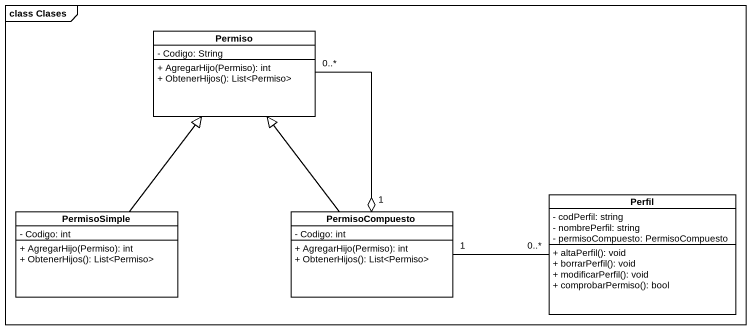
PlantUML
@startuml
mainframe class Clases
hide circle
hide empty members
skinparam classAttributeIconSize 0
class Permiso {
  - Codigo: String
  + AgregarHijo(Permiso): int
  + ObtenerHijos(): List<Permiso>
}
class Perfil {
  - codPerfil: string
  - nombrePerfil: string
  - permisoCompuesto: PermisoCompuesto
  + altaPerfil(): void
  + borrarPerfil(): void
  + modificarPerfil(): void
  + comprobarPermiso(): bool
}
class PermisoSimple {
  - Codigo: int
  + AgregarHijo(Permiso): int
  + ObtenerHijos(): List<Permiso>
}
class PermisoCompuesto {
  - Codigo: int
  + AgregarHijo(Permiso): int
  + ObtenerHijos(): List<Permiso>
}
Permiso "0..*" --o "1" PermisoCompuesto
PermisoSimple -up-|> Permiso
PermisoCompuesto -up-|> Permiso
PermisoCompuesto "1" -right- "0..*" Perfil
@enduml
